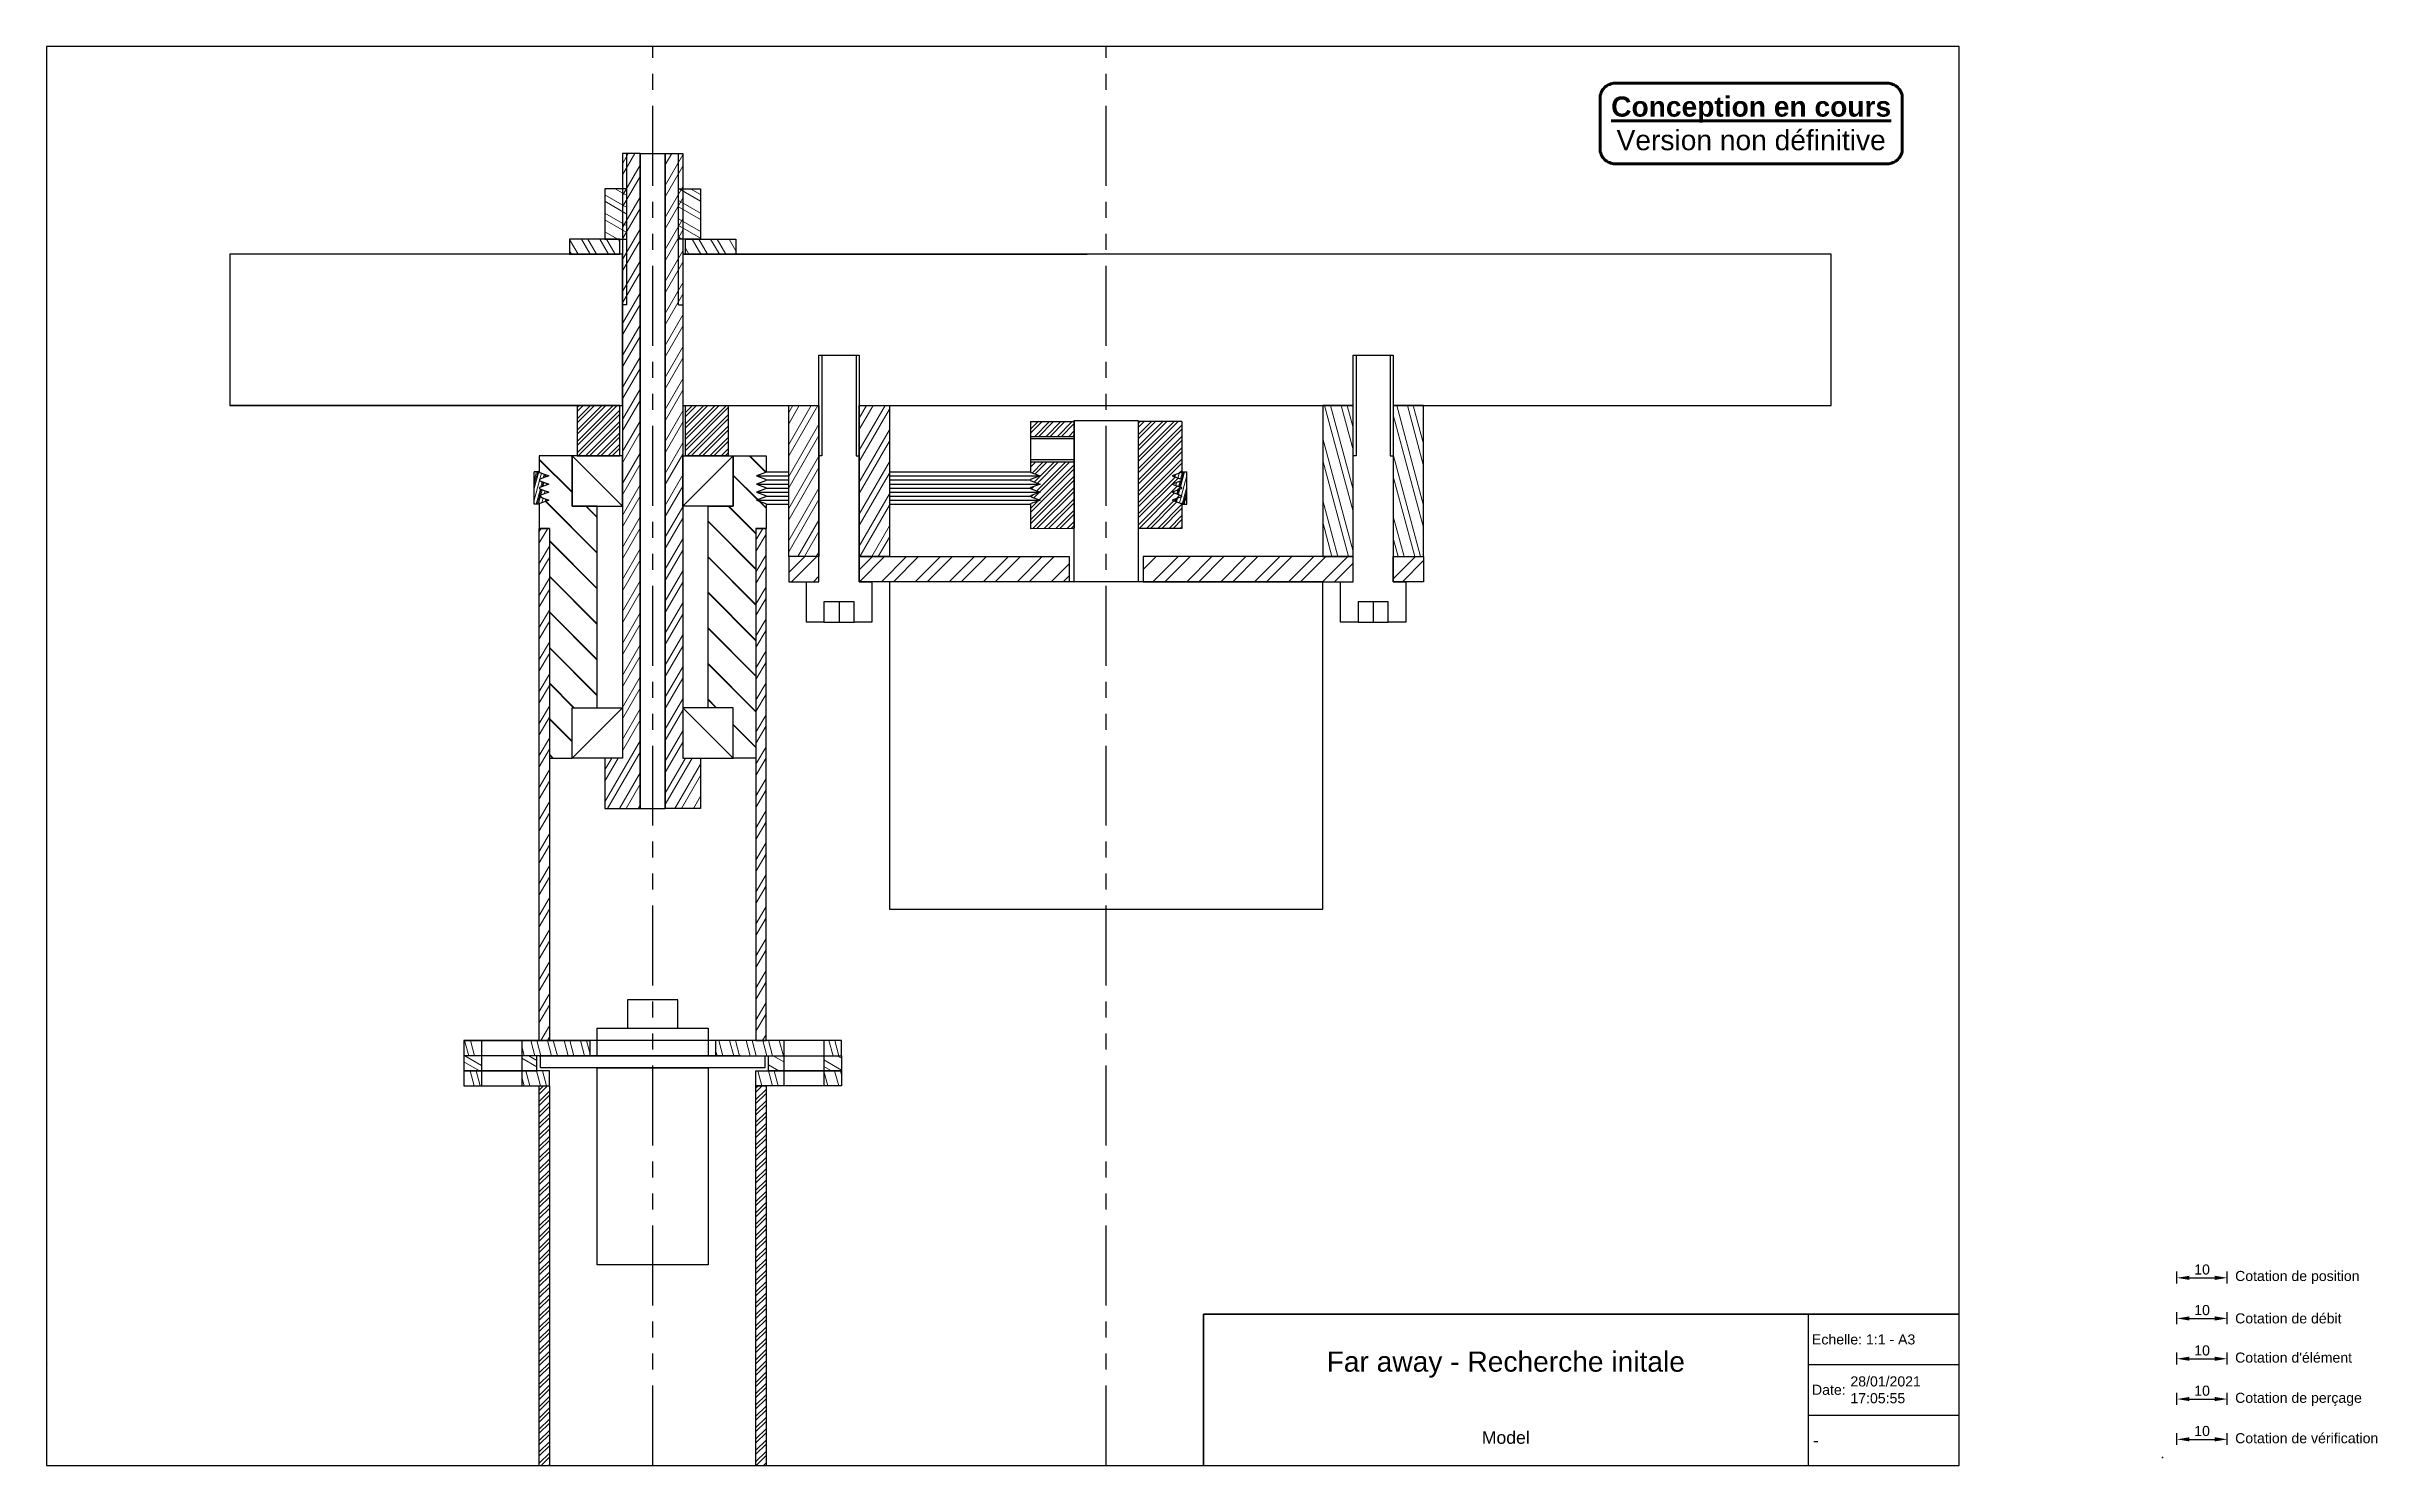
# Paper-space layout 'Coupe - Pivot et moteur' of a CAD drawing. Header units: millimetres. Extents: x 0 to 463, y 0 to 282.
# The model-space entities are those that its viewports show. They can reach past a viewport. Long polylines and large blocks are cut down to what shows.
import ezdxf

# ---------------------------------------------------------------- set-up
doc = ezdxf.new("R2010")
doc.units = ezdxf.units.MM
doc.linetypes.add('FANTOME2', pattern=[31.75, 15.875, -3.175, 3.175, -3.175, 3.175, -3.175])
for name, color, linetype in [('01 Element de construction', 40, 'FANTOME2'), ('02 Cotation de position', 172, 'Continuous'), ('02 Cotation débit', 190, 'Continuous'), ('02 Cotation perçage', 94, 'Continuous'), ('02 Cotation verification', 252, 'Continuous'), ('02 Cotation élément', 7, 'Continuous'), ('99 Cartouche', 7, 'Continuous')]:
    doc.layers.add(name, color=color, linetype=linetype)
doc.layers.add('03 Hachures', color=252, linetype='Continuous', lineweight=20)
doc.styles.add('Arial', font='arial.ttf')
doc.styles.get("Standard").update_dxf_attribs({"font": 'arial.ttf'})
doc.dimstyles.new('ISO-25', dxfattribs={"dimtxt": 2.5, "dimasz": 2.5, "dimexe": 1.25, "dimexo": 0.625, "dimtad": 1, "dimtxsty": 'Standard', "dimcen": 2.5, "dimadec": 0, "dimazin": 0, "dimtfac": 1, "dimtmove": 0, "dimatfit": 3, "dimfxl": 0, "dimarcsym": 0})
pattern_1 = [(60, (0, -10), (-2.74963, 1.5875), []), (60, (-0.411, -8.4666), (-2.74963, 1.5875), [])]
pattern_2 = [(45, (0, 0), (-1.122532, 1.122532), []), (45, (0, 0.7937), (-1.122532, 1.122532), [])]
pattern_3 = [(150, (0, 0), (-1.5875, -2.74963), []), (150, (-1.5334, -0.411), (-1.5875, -2.74963), [])]

# ---------------------------------------------------------------- blocks, each defined once
blk = doc.blocks.new('Conception en cours')
at = {"layer": '99 Cartouche', "color": 1, "lineweight": 100}
blk.add_lwpolyline([(-27, 8), (27, 8, -0.414214), (30, 5), (30, -5, -0.414214), (27, -8), (-27, -8, -0.414214), (-30, -5), (-30, 5, -0.414214)], format="xyb", close=True, dxfattribs=at)
at = {"layer": '99 Cartouche', "lineweight": 100, "insert": (0, 0), "char_height": 4, "attachment_point": 5, "style": 'Arial'}
blk.add_mtext_dynamic_manual_height_columns('{\\fArial|b1|i0|c0|p34;\\L\\C1;Conception en cours\\P\\fArial|b0|i0|c0|p34;\\lVersion non définitive}', width=68.9294, gutter_width=12.5, heights=[0], dxfattribs=at)
blk = doc.blocks.new('*D26')
at = {"layer": '02 Cotation débit', "color": 0, "lineweight": -2, "transparency": 16777216}
for p, q in [((423, 28.22), (423, 30.59)), ((425.5, 29.34), (430.5, 29.34)), ((433, 28.22), (433, 30.59))]:
    blk.add_line(p, q, dxfattribs=at)
at = {"layer": '02 Cotation débit', "color": 0, "transparency": 16777216}
for points in [[(425.5, 29.76), (425.5, 28.93), (423, 29.34)], [(430.5, 29.76), (430.5, 28.93), (433, 29.34)]]:
    blk.add_solid(points, dxfattribs=at)
at = {"layer": 'Defpoints', "color": 0, "transparency": 16777216}
for p in [(433, 29.34), (423, 27.6), (433, 27.6)]:
    blk.add_point(p, dxfattribs=at)
at = {"layer": '02 Cotation débit', "color": 0, "transparency": 16777216, "insert": (428, 30.99), "char_height": 2, "attachment_point": 5}
blk.add_mtext('10', dxfattribs=at)
blk = doc.blocks.new('*D27')
at = {"layer": '02 Cotation élément', "color": 0, "lineweight": -2, "transparency": 16777216}
for p, q in [((423, 20.22), (423, 22.59)), ((425.5, 21.34), (430.5, 21.34)), ((433, 20.22), (433, 22.59))]:
    blk.add_line(p, q, dxfattribs=at)
at = {"layer": '02 Cotation élément', "color": 0, "transparency": 16777216}
for points in [[(425.5, 21.76), (425.5, 20.93), (423, 21.34)], [(430.5, 21.76), (430.5, 20.93), (433, 21.34)]]:
    blk.add_solid(points, dxfattribs=at)
at = {"layer": 'Defpoints', "color": 0, "transparency": 16777216}
for p in [(423, 19.6), (433, 21.34), (433, 19.6)]:
    blk.add_point(p, dxfattribs=at)
at = {"layer": '02 Cotation élément', "color": 0, "transparency": 16777216, "insert": (428, 22.99), "char_height": 2, "attachment_point": 5}
blk.add_mtext('10', dxfattribs=at)
blk = doc.blocks.new('*D28')
at = {"layer": '02 Cotation perçage', "color": 0, "lineweight": -2, "transparency": 16777216}
for p, q in [((423, 12.22), (423, 14.59)), ((433, 12.22), (433, 14.59)), ((425.5, 13.34), (430.5, 13.34))]:
    blk.add_line(p, q, dxfattribs=at)
at = {"layer": '02 Cotation perçage', "color": 0, "transparency": 16777216}
for points in [[(425.5, 13.76), (425.5, 12.93), (423, 13.34)], [(430.5, 13.76), (430.5, 12.93), (433, 13.34)]]:
    blk.add_solid(points, dxfattribs=at)
at = {"layer": 'Defpoints', "color": 0, "transparency": 16777216}
for p in [(423, 11.6), (433, 13.34), (433, 11.6)]:
    blk.add_point(p, dxfattribs=at)
at = {"layer": '02 Cotation perçage', "color": 0, "transparency": 16777216, "insert": (428, 14.99), "char_height": 2, "attachment_point": 5}
blk.add_mtext('10', dxfattribs=at)
blk = doc.blocks.new('*D29')
at = {"layer": '02 Cotation verification', "color": 0, "lineweight": -2, "transparency": 16777216}
for p, q in [((423, 4.22), (423, 6.59)), ((425.5, 5.34), (430.5, 5.34)), ((433, 4.22), (433, 6.59))]:
    blk.add_line(p, q, dxfattribs=at)
at = {"layer": '02 Cotation verification', "color": 0, "transparency": 16777216}
for points in [[(425.5, 5.76), (425.5, 4.93), (423, 5.34)], [(430.5, 5.76), (430.5, 4.93), (433, 5.34)]]:
    blk.add_solid(points, dxfattribs=at)
at = {"layer": 'Defpoints', "color": 0, "transparency": 16777216}
for p in [(433, 5.34), (423, 3.6), (433, 3.6)]:
    blk.add_point(p, dxfattribs=at)
at = {"layer": '02 Cotation verification', "color": 0, "transparency": 16777216, "insert": (428, 6.99), "char_height": 2, "attachment_point": 5}
blk.add_mtext('10', dxfattribs=at)
blk = doc.blocks.new('*D30')
at = {"layer": '02 Cotation de position', "color": 0, "lineweight": -2, "transparency": 16777216}
for p, q in [((423, 36.29), (423, 38.66)), ((425.5, 37.41), (430.5, 37.41)), ((433, 36.29), (433, 38.66))]:
    blk.add_line(p, q, dxfattribs=at)
at = {"layer": '02 Cotation de position', "color": 0, "transparency": 16777216}
for points in [[(425.5, 37.82), (425.5, 36.99), (423, 37.41)], [(430.5, 37.82), (430.5, 36.99), (433, 37.41)]]:
    blk.add_solid(points, dxfattribs=at)
at = {"layer": 'Defpoints', "color": 0, "transparency": 16777216}
for p in [(433, 37.41), (423, 35.66), (433, 35.66)]:
    blk.add_point(p, dxfattribs=at)
at = {"layer": '02 Cotation de position', "color": 0, "transparency": 16777216, "insert": (428, 39.05), "char_height": 2, "attachment_point": 5}
blk.add_mtext('10', dxfattribs=at)
blk = doc.blocks.new('Collecteur trounant apresusinage')
blk.add_line((17.45, -11.1), (-17.45, -11.1))
for points in [[(-5, -5.6), (5, -5.6), (5, 0), (-5, 0)], [(-11, -5.6), (11, -5.6), (11, -11.1), (-11, -11.1)], [(-22.25, -11.1), (22.25, -11.1), (22.25, -13.5), (-22.25, -13.5)], [(-11, -13.5), (11, -13.5), (11, -52.6), (-11, -52.6)]]:
    blk.add_lwpolyline(points, close=True)

msp = doc.modelspace()

# ---------------------------------------------------------------- hatches: boundary and pattern name
at = {"layer": '03 Hachures'}
h = msp.add_hatch(dxfattribs=at)
h.set_pattern_fill('STEEL', color=256, angle=15)
h.set_pattern_definition(pattern_1)
h.paths.add_polyline_path([(13.5, 81.42), (13.5, -48.58), (13.5, 81.42), (10, 81.42), (10, -38.58), (6.5, -38.58), (6.5, -48.58), (13.5, -48.58)])
h.paths.add_polyline_path([(18.5, 81.42), (18.5, -48.58), (18.5, 81.42), (22, 81.42), (22, -38.58), (25.5, -38.58), (25.5, -48.58), (18.5, -48.58)])
h = msp.add_hatch(dxfattribs=at)
h.set_pattern_fill('STEEL', color=256, angle=105)
h.set_pattern_definition(pattern_3)
h.paths.add_polyline_path([(10.88, 74.42), (6.5, 74.42), (6.5, 64.42), (10.88, 64.42)])
h.paths.add_polyline_path([(21.12, 74.42), (25.5, 74.42), (25.5, 64.42), (21.12, 64.42)])
h = msp.add_hatch(dxfattribs=at)
h.set_pattern_fill('STEEL', color=256, angle=75)
h.set_pattern_definition([(120, (0, 0), (-2.74963, -1.5875), []), (120, (-1.5334, 0.411), (-2.74963, -1.5875), [])])
h.paths.add_polyline_path([(-0.5, 64.42), (-0.5, 61.42), (9.5, 61.42), (9.5, 64.42)])
h.paths.add_polyline_path([(32.5, 64.42), (32.5, 61.42), (22.5, 61.42), (22.5, 64.42)])
h = msp.add_hatch(dxfattribs=at)
h.set_pattern_fill('STEEL', color=256, scale=0.5)
h.set_pattern_definition(pattern_2)
h.paths.add_polyline_path([(1, 21.42), (9.5, 21.42), (9.5, 31.42), (1, 31.42)])
h.paths.add_polyline_path([(31, 21.42), (22.5, 21.42), (22.5, 31.42), (31, 31.42)])
h = msp.add_hatch(dxfattribs=at)
h.set_pattern_fill('STEEL', color=256, angle=195)
h.set_pattern_definition([(240, (0, 0), (2.74963, -1.5875), []), (240, (0.411, -1.5334), (2.74963, -1.5875), [])])
h.paths.add_polyline_path([(63, 31.42), (57, 31.42), (57, 1.42), (63, 1.42)])
h.paths.add_polyline_path([(49, 31.42), (43, 31.42), (43, 1.42), (49, 1.42)])
h = msp.add_hatch(dxfattribs=at)
h.set_pattern_fill('STEEL', color=256, scale=0.5)
h.set_pattern_definition(pattern_2)
h.paths.add_polyline_path([(121.01, 28.22), (112.35, 28.22), (112.35, 7.02), (121.01, 7.02), (121.01, 11.82, 0.315299), (120.91, 11.96), (119.1, 12.62), (120.91, 13.28, 0.700208), (120.91, 13.56), (119.1, 14.22), (120.91, 14.88, 0.700208), (120.91, 15.16), (119.1, 15.82), (120.91, 16.48, 0.700208), (120.91, 16.76), (119.1, 17.42), (120.91, 18.08, 0.315299), (121.01, 18.22)])
h.paths.add_polyline_path([(99.65, 20.22), (91, 20.22), (91, 19.22), (90.99, 18.22, 0.315299), (91.09, 18.08), (92.9, 17.42), (91.09, 16.76, 0.700208), (91.09, 16.48), (92.9, 15.82), (91.09, 15.16, 0.700208), (91.09, 14.88), (92.9, 14.22), (91.09, 13.56, 0.700208), (91.09, 13.28), (92.9, 12.62), (91.09, 11.96, 0.315299), (90.99, 11.82), (90.99, 7.02), (99.65, 7.07)])
h.paths.add_polyline_path([(99.65, 28.22), (91, 28.22), (91, 25.22), (99.65, 25.22)])
h = msp.add_hatch(dxfattribs=at)
h.set_pattern_fill('STEEL', color=256, angle=240)
h.set_pattern_definition([(285, (0, 0), (3.066814, 0.82175), []), (285, (1.3748, -0.7938), (3.066814, 0.82175), [])])
h.paths.add_polyline_path([(155, 31.42), (149, 31.42), (149, 1.42), (155, 1.42)])
h.paths.add_polyline_path([(169, 31.42), (163, 31.42), (163, 1.42), (169, 1.42)])
h = msp.add_hatch(dxfattribs=at)
h.set_pattern_fill('JIS_LC_20', color=256, scale=0.25, angle=90)
edge = h.paths.add_edge_path()
edge.add_line((36.5, 7.02), (36.5, -38.58))
edge.add_line((36.5, -38.58), (32, -38.58))
edge.add_line((32, -38.58), (32, -28.58))
edge.add_line((32, -28.58), (27, -28.58))
edge.add_line((27, -28.58), (27, 11.42))
edge.add_line((27, 11.42), (32, 11.42))
edge.add_line((32, 11.42), (32, 21.42))
edge.add_line((32, 21.42), (38.5, 21.42))
edge.add_line((38.5, 21.42), (38.5, 18.22))
edge.add_arc((38.35, 18.22), 0.15, 290, 360, ccw=False)
edge.add_line((38.4, 18.08), (36.59, 17.42))
edge.add_line((36.59, 17.42), (38.4, 16.76))
edge.add_arc((38.35, 16.62), 0.15, -70, 70, ccw=False)
edge.add_line((38.4, 16.48), (36.59, 15.82))
edge.add_line((36.59, 15.82), (38.4, 15.16))
edge.add_arc((38.35, 15.02), 0.15, -70, 70, ccw=False)
edge.add_line((38.4, 14.88), (36.59, 14.22))
edge.add_line((36.59, 14.22), (38.4, 13.56))
edge.add_arc((38.35, 13.42), 0.15, -70, 70, ccw=False)
edge.add_line((38.4, 13.28), (36.59, 12.62))
edge.add_line((36.59, 12.62), (38.4, 11.96))
edge.add_arc((38.35, 11.82), 0.15, 0, 70, ccw=False)
edge.add_line((38.5, 11.82), (38.5, 7.02))
edge.add_line((38.5, 7.02), (36.5, 7.02))
h.paths.add_polyline_path([(36.5, 7.02), (38.5, 7.02)], flags=17)
edge = h.paths.add_edge_path()
edge.add_line((-4.5, 7.02), (-4.5, -38.58))
edge.add_line((-4.5, -38.58), (0, -38.58))
edge.add_line((0, -38.58), (0, -28.58))
edge.add_line((0, -28.58), (5, -28.58))
edge.add_line((5, -28.58), (5, 11.42))
edge.add_line((5, 11.42), (0, 11.42))
edge.add_line((0, 11.42), (0, 21.42))
edge.add_line((0, 21.42), (-6.5, 21.42))
edge.add_line((-6.5, 21.42), (-6.5, 18.22))
edge.add_arc((-6.35, 18.22), 0.15, 180, 250)
edge.add_line((-6.4, 18.08), (-4.59, 17.42))
edge.add_line((-4.59, 17.42), (-6.4, 16.76))
edge.add_arc((-6.35, 16.62), 0.15, 110, 250)
edge.add_line((-6.4, 16.48), (-4.59, 15.82))
edge.add_line((-4.59, 15.82), (-6.4, 15.16))
edge.add_arc((-6.35, 15.02), 0.15, 110, 250)
edge.add_line((-6.4, 14.88), (-4.59, 14.22))
edge.add_line((-4.59, 14.22), (-6.4, 13.56))
edge.add_arc((-6.35, 13.42), 0.15, 110, 250)
edge.add_line((-6.4, 13.28), (-4.59, 12.62))
edge.add_line((-4.59, 12.62), (-6.4, 11.96))
edge.add_arc((-6.35, 11.82), 0.15, 110, 180)
edge.add_line((-6.5, 11.82), (-6.5, 7.02))
edge.add_line((-6.5, 7.02), (-4.5, 7.02))
edge.add_line((-4.5, 7.02), (-6.5, 7.02))
edge.add_line((-6.5, 7.02), (-4.5, 7.02))
h = msp.add_hatch(dxfattribs=at)
h.set_pattern_fill('PLASTI', color=256, scale=0.25, angle=75)
h.set_pattern_definition([(75, (-6.8115, 17.4992), (-1.533407, 0.410875), []), (75, (-7.0032, 17.5505), (-1.533407, 0.410875), []), (75, (-7.1948, 17.6019), (-1.533407, 0.410875), []), (75, (-7.7699, 17.756), (-1.533407, 0.410875), [])])
h.paths.add_polyline_path([(-6.4, 18.08, -0.315299), (-6.5, 18.22), (-7.5, 18.22), (-7.5, 11.82), (-6.5, 11.82, -0.315299), (-6.4, 11.96), (-4.59, 12.62), (-6.4, 13.28, -0.700208), (-6.4, 13.56), (-4.59, 14.22), (-6.4, 14.88, -0.700208), (-6.4, 15.16), (-4.59, 15.82), (-6.4, 16.48, -0.700208), (-6.4, 16.76), (-4.59, 17.42)])
h.paths.add_polyline_path([(122.01, 18.22), (121.01, 18.22, -0.315299), (120.91, 18.08), (119.1, 17.42), (120.91, 16.76, -0.700208), (120.91, 16.48), (119.1, 15.82), (120.91, 15.16, -0.700208), (120.91, 14.88), (119.1, 14.22), (120.91, 13.56, -0.700208), (120.91, 13.28), (119.1, 12.62), (120.91, 11.96, -0.315299), (121.01, 11.82), (122.01, 11.82)])
h = msp.add_hatch(dxfattribs=at)
h.set_pattern_fill('STEEL', color=256, angle=15)
h.set_pattern_definition(pattern_1)
h.paths.add_polyline_path([(-6.5, 7.02), (-4.5, 7.02), (-4.5, -94.68), (-6.5, -94.68)])
h.paths.add_polyline_path([(38.5, 7.02), (36.5, 7.02), (36.5, -94.68), (38.5, -94.68)])
h = msp.add_hatch(dxfattribs=at)
h.set_pattern_fill('STEEL', color=256, scale=1.5)
h.set_pattern_definition([(45, (0, 0), (-3.3676, 3.3676), []), (45, (0, 2.3813), (-3.3676, 3.3676), [])])
h.paths.add_polyline_path([(98.65, 1.42), (57, 1.42), (57, -3.58), (98.65, -3.58)])
h.paths.add_polyline_path([(49, 1.42), (43, 1.42), (43, -3.58), (49, -3.58)])
h.paths.add_polyline_path([(155, 1.42), (113.35, 1.42), (113.35, -3.58), (155, -3.58)])
h.paths.add_polyline_path([(169, 1.42), (163, 1.42), (163, -3.58), (169, -3.58)])
h = msp.add_hatch(dxfattribs=at)
h.set_pattern_fill('STEEL', color=256, angle=60)
h.set_pattern_definition([(105, (0, 50.9), (-3.066814, -0.82175), []), (105, (-1.3748, 51.6938), (-3.066814, -0.82175), [])])
h.paths.add_polyline_path([(3.5, -94.68), (-10, -94.68), (-10, -97.68), (3.5, -97.68)])
h.paths.add_polyline_path([(-18, -94.68), (-21.5, -94.68), (-21.5, -97.68), (-18, -97.68)])
h.paths.add_polyline_path([(42, -94.68), (28.5, -94.68), (28.5, -97.68), (42, -97.68)])
h.paths.add_polyline_path([(53.5, -94.68), (50, -94.68), (50, -97.68), (53.5, -97.68)])
h = msp.add_hatch(dxfattribs=at)
h.set_pattern_fill('STEEL', color=256, angle=105)
h.set_pattern_definition(pattern_3)
h.paths.add_polyline_path([(-7, -97.68), (-10, -97.68), (-10, -100.68), (-7, -100.68)])
h.paths.add_polyline_path([(-18, -97.68), (-21.5, -97.68), (-21.5, -100.68), (-18, -100.68)])
h.paths.add_polyline_path([(42, -97.68), (39, -97.68), (39, -100.68), (42, -100.68)])
h.paths.add_polyline_path([(53.5, -97.68), (50, -97.68), (50, -100.68), (53.5, -100.68)])
h = msp.add_hatch(dxfattribs=at)
h.set_pattern_fill('STEEL', color=256, angle=60)
h.set_pattern_definition([(105, (0, 0), (-3.066814, -0.82175), []), (105, (-1.3748, 0.7938), (-3.066814, -0.82175), [])])
h.paths.add_polyline_path([(42, -100.68), (36.5, -100.68), (36.5, -103.68), (42, -103.68)])
h.paths.add_polyline_path([(53.5, -100.68), (50, -100.68), (50, -103.68), (53.5, -103.68)])
h.paths.add_polyline_path([(-4.5, -100.68), (-10, -100.68), (-10, -103.68), (-4.5, -103.68)])
h.paths.add_polyline_path([(-18, -100.68), (-21.5, -100.68), (-21.5, -103.68), (-18, -103.68)])
h = msp.add_hatch(dxfattribs=at)
h.set_pattern_fill('STEEL', color=256, scale=0.5)
h.set_pattern_definition(pattern_2)
h.paths.add_polyline_path([(-4.5, -103.68), (-6.5, -103.68), (-6.5, -188.68), (-4.5, -188.68)])
h.paths.add_polyline_path([(38.5, -103.68), (36.5, -103.68), (36.5, -188.68), (38.5, -188.68)])

# ---------------------------------------------------------------- linework, layer by layer
for p, q in [((10.88, 51.42), (10.88, 81.42)), ((13.5, 81.42), (18.5, 81.42)), ((21.12, 51.42), (21.12, 81.42)), ((22, 61.42), (102.25, 61.42)), ((10.88, 51.42), (10, 51.42)), ((21.12, 51.42), (22, 51.42)), ((49.6, 41.42), (56.4, 41.42)), ((49.6, 41.42), (49.6, 21.42)), ((56.4, 41.42), (56.4, 21.42)), ((155.6, 41.42), (162.4, 41.42)), ((155.6, 41.42), (155.6, 21.42)), ((162.4, 41.42), (162.4, 21.42)), ((9.5, 31.42), (-67.89, 31.42)), ((91, 28.22), (91, 19.22)), ((91, 28.22), (99.65, 28.22)), ((99.65, 28.22), (99.65, 7.07)), ((121.01, 28.22), (112.35, 28.22)), ((121.01, 28.22), (121.01, 18.22)), ((99.65, 24.82), (91, 24.82)), ((99.65, 25.22), (99.65, 24.82)), ((10, 11.42), (0, 21.42)), ((22, 11.42), (32, 21.42)), ((49.6, 21.42), (49, 21.42)), ((56.4, 21.42), (57, 21.42)), ((90.99, 20.22), (90.99, 18.22)), ((99.65, 20.62), (91, 20.62)), ((155.6, 21.42), (155, 21.42)), ((162.4, 21.42), (163, 21.42)), ((-6.5, 18.22), (-7.5, 18.22)), ((-7.5, 11.82), (-7.5, 18.22)), ((36.59, 17.42), (43, 17.42)), ((36.59, 15.82), (43, 15.82)), ((36.59, 14.22), (43, 14.22)), ((38.5, 18.22), (43, 18.22)), ((38.5, 16.62), (43, 16.62)), ((38.5, 15.02), (43, 15.02)), ((63, 18.22), (90.99, 18.22)), ((63, 17.42), (92.9, 17.42)), ((63, 16.62), (90.99, 16.62)), ((63, 15.82), (92.9, 15.82)), ((63, 15.02), (90.99, 15.02)), ((63, 14.22), (92.9, 14.22)), ((91.09, 18.08), (92.9, 17.42)), ((92.9, 17.42), (91.09, 16.76)), ((91.09, 16.48), (92.9, 15.82)), ((92.9, 15.82), (91.09, 15.16)), ((91.09, 14.88), (92.9, 14.22)), ((92.9, 14.22), (91.09, 13.56)), ((120.91, 18.08), (119.1, 17.42)), ((119.1, 17.42), (120.91, 16.76)), ((120.91, 16.48), (119.1, 15.82)), ((119.1, 15.82), (120.91, 15.16)), ((120.91, 14.88), (119.1, 14.22)), ((119.1, 14.22), (120.91, 13.56)), ((121.01, 18.22), (122.01, 18.22)), ((122.01, 11.82), (122.01, 18.22)), ((-6.5, 11.82), (-7.5, 11.82)), ((36.59, 12.62), (43, 12.62)), ((38.5, 13.42), (43, 13.42)), ((38.5, 11.82), (43, 11.82)), ((63, 13.42), (90.99, 13.42)), ((63, 12.62), (92.9, 12.62)), ((63, 11.82), (90.99, 11.82)), ((90.99, 11.82), (90.99, 7.02)), ((91.09, 13.28), (92.9, 12.62)), ((92.9, 12.62), (91.09, 11.96)), ((120.91, 13.28), (119.1, 12.62)), ((119.1, 12.62), (120.91, 11.96)), ((121.01, 11.82), (121.01, 7.02)), ((121.01, 11.82), (122.01, 11.82)), ((90.99, 7.02), (99.65, 7.07)), ((121.01, 7.02), (112.35, 7.02)), ((53, -7.58), (53, -11.58)), ((159, -7.58), (159, -11.58)), ((50, -11.58), (56, -11.58)), ((156, -11.58), (162, -11.58)), ((10, -28.58), (0, -38.58)), ((22, -28.58), (32, -38.58)), ((13.5, -48.58), (18.5, -48.58)), ((-21.5, -94.68), (3.5, -94.68)), ((-21.5, -94.68), (-21.5, -97.68)), ((53.5, -94.68), (-21.5, -94.68)), ((-18, -94.68), (-18, -97.68)), ((-10, -94.68), (-10, -97.68)), ((3.5, -94.68), (3.5, -97.68)), ((53.5, -94.68), (28.5, -94.68)), ((28.5, -94.68), (28.5, -97.68)), ((42, -94.68), (42, -97.68)), ((50, -94.68), (50, -97.68)), ((53.5, -97.68), (53.5, -94.68)), ((3.5, -97.68), (-21.5, -97.68)), ((-18, -97.68), (-18, -100.68)), ((-18, -100.68), (-18, -103.68)), ((-10, -97.68), (-10, -100.68)), ((-10, -100.68), (-10, -103.68)), ((-6.5, -97.68), (38.5, -97.68)), ((28.5, -97.68), (53.5, -97.68)), ((42, -97.68), (42, -100.68)), ((42, -100.68), (42, -103.68)), ((50, -97.68), (50, -100.68)), ((50, -100.68), (50, -103.68))]:
    msp.add_line(p, q)
for points in [[(13.5, 81.42), (13.5, -48.58), (13.5, 81.42), (10, 81.42), (10, -38.58), (6.5, -38.58), (6.5, -48.58), (13.5, -48.58)], [(18.5, 81.42), (18.5, -48.58), (18.5, 81.42), (22, 81.42), (22, -38.58), (25.5, -38.58), (25.5, -48.58), (18.5, -48.58)], [(10.88, 74.42), (6.5, 74.42), (6.5, 64.42), (10.88, 64.42)], [(21.12, 74.42), (25.5, 74.42), (25.5, 64.42), (21.12, 64.42)], [(-67.89, 31.42), (10, 31.42), (10, 61.42), (-67.89, 61.42)], [(-0.5, 64.42), (-0.5, 61.42), (9.5, 61.42), (9.5, 64.42)], [(32.5, 64.42), (32.5, 61.42), (22.5, 61.42), (22.5, 64.42)], [(1, 21.42), (9.5, 21.42), (9.5, 31.42), (1, 31.42)], [(31, 21.42), (22.5, 21.42), (22.5, 31.42), (31, 31.42)], [(43, 31.42), (49, 31.42), (49, 1.42), (43, 1.42)], [(43, 31.42), (49, 31.42), (49, 1.42), (43, 1.42)], [(57, 31.42), (63, 31.42), (63, 1.42), (57, 1.42)], [(57, 31.42), (63, 31.42), (63, 1.42), (57, 1.42)], [(112.35, -3.58), (99.65, -3.58), (99.65, 28.42), (112.35, 28.42)], [(155, 31.42), (149, 31.42), (149, 1.42), (155, 1.42)], [(155, 31.42), (149, 31.42), (149, 1.42), (155, 1.42)], [(169, 31.42), (163, 31.42), (163, 1.42), (169, 1.42)], [(169, 31.42), (163, 31.42), (163, 1.42), (169, 1.42)], [(91, 20.22), (99.65, 20.22), (99.65, 25.22), (91, 25.22)], [(0, 11.42), (10, 11.42), (10, 21.42), (0, 21.42)], [(32, 11.42), (22, 11.42), (22, 21.42), (32, 21.42)], [(-6.5, 7.02), (-4.5, 7.02), (-4.5, -94.68), (-6.5, -94.68)], [(38.5, 7.02), (36.5, 7.02), (36.5, -94.68), (38.5, -94.68)], [(49, 1.42), (43, 1.42), (43, -3.58), (49, -3.58)], [(49, 1.42), (43, 1.42), (43, -3.58), (49, -3.58)], [(57, 1.42), (98.65, 1.42), (98.65, -3.58), (57, -3.58)], [(57, 1.42), (98.65, 1.42), (98.65, -3.58), (57, -3.58)], [(155, 1.42), (113.35, 1.42), (113.35, -3.58), (155, -3.58)], [(155, 1.42), (113.35, 1.42), (113.35, -3.58), (155, -3.58)], [(163, 1.42), (169, 1.42), (169, -3.58), (163, -3.58)], [(163, 1.42), (169, 1.42), (169, -3.58), (163, -3.58)], [(63, -68.58), (149, -68.58), (149, -3.58), (63, -3.58)], [(0, -28.58), (10, -28.58), (10, -38.58), (0, -38.58)], [(32, -28.58), (22, -28.58), (22, -38.58), (32, -38.58)], [(-21.5, -100.68), (-7, -100.68), (-7, -97.68), (-21.5, -97.68)], [(-4.5, -100.68), (-21.5, -100.68), (-21.5, -103.68), (-4.5, -103.68)], [(36.5, -100.68), (53.5, -100.68), (53.5, -103.68), (36.5, -103.68)], [(53.5, -100.68), (39, -100.68), (39, -97.68), (53.5, -97.68)], [(-4.5, -188.68), (-6.5, -188.68), (-6.5, -103.68), (-4.5, -103.68)], [(38.5, -188.68), (36.5, -188.68), (36.5, -103.68), (38.5, -103.68)]]:
    msp.add_lwpolyline(points, close=True)
for points in [[(22, 31.42), (49, 31.42), (49, 41.42), (57, 41.42), (57, 31.42), (155, 31.42), (155, 41.42), (163, 41.42), (163, 31.42), (249.88, 31.42), (249.88, 61.42), (22, 61.42), (22, 31.42)], [(57, 41.42), (57, -3.58), (59.5, -3.58), (59.5, -11.58), (56, -11.58), (56, -7.58), (53, -7.58), (50, -7.58), (50, -11.58), (46.5, -11.58), (46.5, -3.58), (49, -3.58), (49, 41.42), (57, 41.42)], [(163, 41.42), (163, -3.58), (165.5, -3.58), (165.5, -11.58), (162, -11.58), (162, -7.58), (159, -7.58), (156, -7.58), (156, -11.58), (152.5, -11.58), (152.5, -3.58), (155, -3.58), (155, 41.42), (163, 41.42)]]:
    msp.add_lwpolyline(points)
msp.add_lwpolyline([(-4.5, 7.02), (-4.5, -38.58), (0, -38.58), (0, -28.58), (5, -28.58), (5, 11.42), (0, 11.42), (0, 21.42), (-6.5, 21.42), (-6.5, 18.22, 0.315299), (-6.4, 18.08), (-4.59, 17.42), (-6.4, 16.76, 0.700208), (-6.4, 16.48), (-4.59, 15.82), (-6.4, 15.16, 0.700208), (-6.4, 14.88), (-4.59, 14.22), (-6.4, 13.56, 0.700208), (-6.4, 13.28), (-4.59, 12.62), (-6.4, 11.96, 0.315299), (-6.5, 11.82), (-6.5, 7.02), (-4.5, 7.02), (-6.5, 7.02)], format="xyb", close=True)
msp.add_lwpolyline([(36.5, 7.02), (36.5, -38.58), (32, -38.58), (32, -28.58), (27, -28.58), (27, 11.42), (32, 11.42), (32, 21.42), (38.5, 21.42), (38.5, 18.22, -0.315299), (38.4, 18.08), (36.59, 17.42), (38.4, 16.76, -0.700208), (38.4, 16.48), (36.59, 15.82), (38.4, 15.16, -0.700208), (38.4, 14.88), (36.59, 14.22), (38.4, 13.56, -0.700208), (38.4, 13.28), (36.59, 12.62), (38.4, 11.96, -0.315299), (38.5, 11.82), (38.5, 7.02), (36.5, 7.02), (38.5, 7.02)], format="xyb")
for centre, start, end in [((91.14, 18.22), 180, 250), ((91.14, 16.62), 110, 250), ((91.14, 15.02), 110, 250), ((120.86, 18.22), 290, 360), ((120.86, 16.62), 290, 70), ((120.86, 15.02), 290, 70), ((91.14, 13.42), 110, 250), ((91.14, 11.82), 110, 180), ((120.86, 13.42), 290, 70), ((120.86, 11.82), 0, 70)]:
    msp.add_arc(centre, 0.15, start, end)
at = {"layer": '01 Element de construction'}
for p, q in [((106, -331.75), (106, 260.69)), ((16, -332.31), (16, 255.47)), ((-104.16, -158.74), (-344.14, -398.73))]:
    msp.add_line(p, q, dxfattribs=at)

# ---------------------------------------------------------------- block references
msp.add_blockref('Collecteur trounant apresusinage', (16, -86.58))

psp = doc.layouts.new('Coupe - Pivot et moteur')

# ---------------------------------------------------------------- linework, layer by layer
at = {"layer": '99 Cartouche'}
for p, q in [((379.799, 30.171), (349.799, 30.171)), ((349.799, 30.171), (349.799, 0.171)), ((349.799, 30.171), (349.799, 20.171)), ((349.799, 20.171), (379.799, 20.171)), ((349.799, 20.171), (349.799, 10.171)), ((349.799, 10.171), (379.799, 10.171)), ((349.799, 10.171), (349.799, 0.171))]:
    psp.add_line(p, q, dxfattribs=at)
for points in [[(379.799, 30.171), (379.799, 281.828), (0.19, 281.828), (0.195, 0.171), (229.799, 0.171), (229.799, 30.171), (379.799, 30.171)], [(229.799, 0.171), (379.799, 0.171), (379.799, 30.171), (229.799, 30.171)]]:
    psp.add_lwpolyline(points, close=True, dxfattribs=at)
psp.add_point((420.165, 1.724), dxfattribs=at)

# ---------------------------------------------------------------- block references
psp.add_blockref('Conception en cours', (338.503, 266.563))

# ---------------------------------------------------------------- texts
at = {"layer": '02 Cotation de position', "insert": (433.002, 37.473), "char_height": 2, "attachment_point": 4}
psp.add_mtext_dynamic_manual_height_columns('  Cotation de position', width=30.72727, gutter_width=12.5, heights=[0], dxfattribs=at)
at = {"layer": '02 Cotation débit', "insert": (433.002, 29.342), "char_height": 2, "attachment_point": 4}
psp.add_mtext_dynamic_manual_height_columns('  Cotation de débit', width=30.23934, gutter_width=12.5, heights=[0], dxfattribs=at)
at = {"layer": '02 Cotation perçage', "insert": (433.002, 13.281), "char_height": 2, "attachment_point": 4}
psp.add_mtext_dynamic_manual_height_columns('  Cotation de perçage', width=31.05256, gutter_width=12.5, heights=[0], dxfattribs=at)
at = {"layer": '02 Cotation verification', "insert": (433.002, 5.558), "char_height": 2, "attachment_point": 4}
psp.add_mtext_dynamic_manual_height_columns('  Cotation de vérification', width=34.46804, gutter_width=12.5, heights=[0], dxfattribs=at)
at = {"layer": '02 Cotation élément', "insert": (433.002, 21.558), "char_height": 2, "attachment_point": 4}
psp.add_mtext_dynamic_manual_height_columns("  Cotation d'élément ", width=30.40198, gutter_width=12.5, heights=[0], dxfattribs=at)
at = {"layer": '99 Cartouche'}
for s, width, heights, insert, char_height, attachment_point in [(' Echelle: 1:1 - A3', 37.86093, [0], (349.799, 25.165), 2, 4), ('Far away - Recherche initale', 95.70382, [12.033], (289.799, 20.171), 4, 5), (' Date:', 37.86093, [0], (349.799, 15.171), 2, 4), ('28/01/2021\\P17:05:55', 37.86093, [9.785], (358.199, 15.165), 2, 4), ('Model', 71.40763, [0], (289.799, 5.684), 2.5, 5), (' -', 37.86093, [0], (349.799, 5.165), 2.5, 4)]:
    psp.add_mtext_dynamic_manual_height_columns(s, width=width, gutter_width=12.5, heights=heights, dxfattribs=dict(at, insert=insert, char_height=char_height, attachment_point=attachment_point))

# ---------------------------------------------------------------- dimensions: what is measured, and where the dimension line sits
at = {"layer": '02 Cotation de position'}
dim = psp.add_linear_dim(base=(433.002, 37.408), p1=(423.002, 35.664), p2=(433.002, 35.664), dimstyle='ISO-25', override={"dimtxt": 2}, dxfattribs=at)
dim.commit()
dim.dimension.update_dxf_attribs({"geometry": '*D30', "text_midpoint": (428.002, 39.054)})
at = {"layer": '02 Cotation débit'}
dim = psp.add_linear_dim(base=(433.002, 29.342), p1=(423.002, 27.598), p2=(433.002, 27.598), dimstyle='ISO-25', override={"dimtxt": 2}, dxfattribs=at)
dim.commit()
dim.dimension.update_dxf_attribs({"geometry": '*D26', "text_midpoint": (428.002, 30.988)})
at = {"layer": '02 Cotation perçage'}
dim = psp.add_linear_dim(base=(433.002, 13.342), p1=(423.002, 11.598), p2=(433.002, 11.598), dimstyle='ISO-25', override={"dimtxt": 2}, dxfattribs=at)
dim.commit()
dim.dimension.update_dxf_attribs({"geometry": '*D28', "text_midpoint": (428.002, 14.988)})
at = {"layer": '02 Cotation verification'}
dim = psp.add_linear_dim(base=(433.002, 5.342), p1=(423.002, 3.598), p2=(433.002, 3.598), dimstyle='ISO-25', override={"dimtxt": 2}, dxfattribs=at)
dim.commit()
dim.dimension.update_dxf_attribs({"geometry": '*D29', "text_midpoint": (428.002, 6.988)})
at = {"layer": '02 Cotation élément'}
dim = psp.add_linear_dim(base=(433.002, 21.342), p1=(423.002, 19.598), p2=(433.002, 19.598), dimstyle='ISO-25', override={"dimtxt": 2}, dxfattribs=at)
dim.commit()
dim.dimension.update_dxf_attribs({"geometry": '*D27', "text_midpoint": (428.002, 22.988)})

# ---------------------------------------------------------------- viewports
at = {"layer": '99 Cartouche'}
vp = psp.add_viewport(center=(189.995, 140.999), size=(379.609, 281.65708), view_center_point=(85.518, -38.174), view_height=281.65708, dxfattribs=at)
vp.dxf.flags = 0x10000  # cut along an outline
vp.dxf.clipping_boundary_handle = psp.add_lwpolyline([(379.799, 30.171), (379.799, 281.828), (0.19, 281.828), (0.195, 0.171), (229.799, 0.171), (229.799, 30.171), (379.799, 30.171)], format="xyb", close=True, dxfattribs={"invisible": 1}).dxf.handle

doc.saveas('drawing.dxf')
